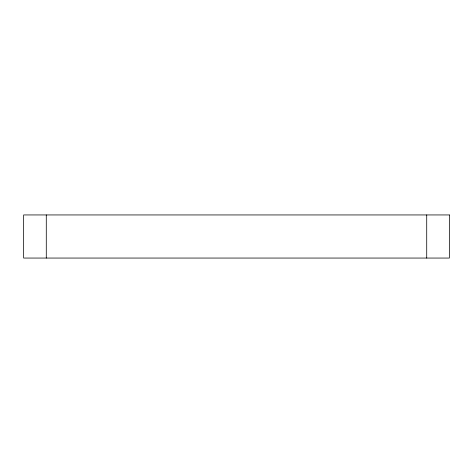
<?xml version="1.0" encoding="UTF-8"?>
<svg xmlns="http://www.w3.org/2000/svg" width="473" height="473" viewBox="0 0 473 473"><rect width="100%" height="100%" fill="white"/><g stroke="black" fill="none" stroke-linecap="round" stroke-linejoin="round"><path stroke-width="0.71" d="M426.717 214.943L426.717 258.057M46.283 214.943L46.283 258.057M449.35 214.943L23.65 214.943L23.65 258.057L449.35 258.057L449.35 214.943"/></g></svg>
